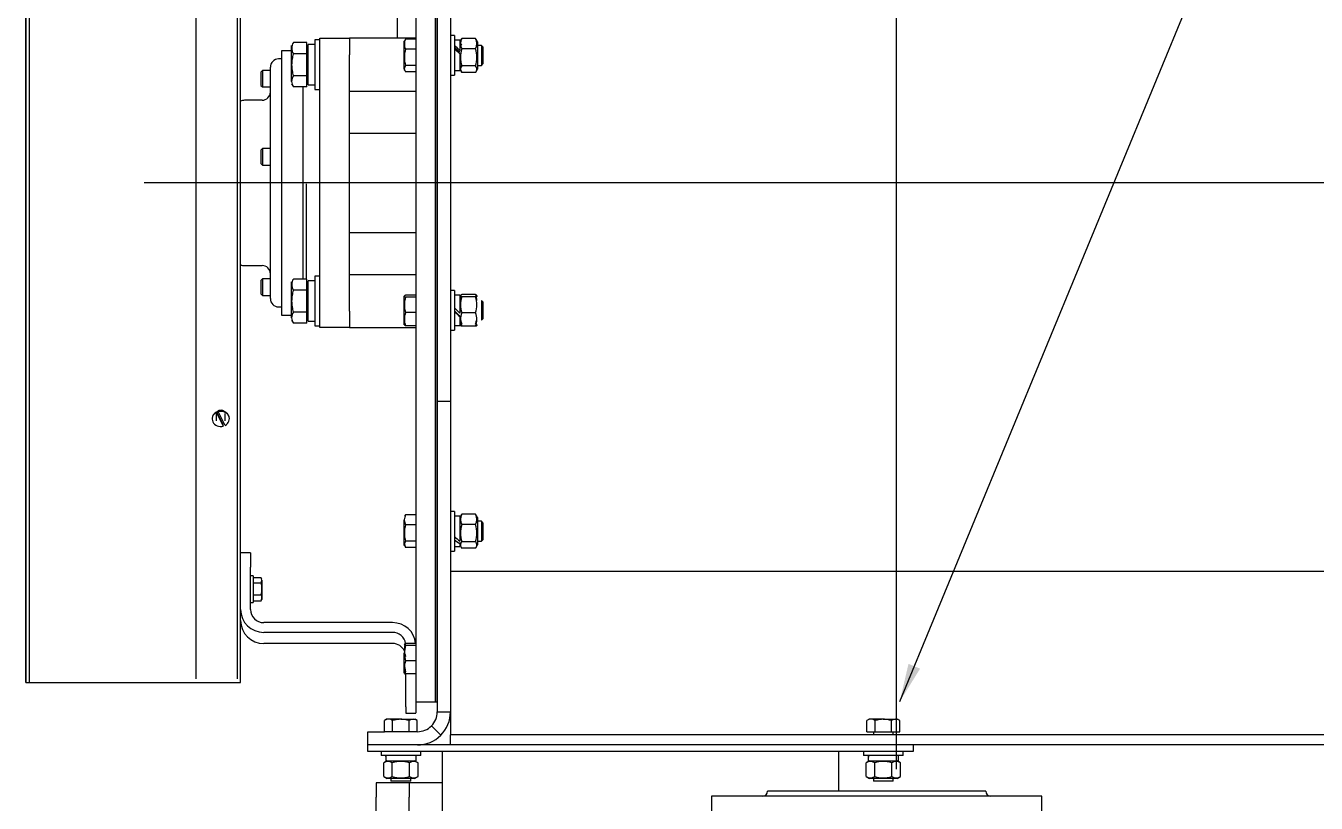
# Model space of a CAD drawing. Extents: x -681219 to -550379, y -242630 to -158199.
# Drawn here: x -627676 to -626664, y -172405 to -171795 of the extents above; entities that cross this region are included whole.
import ezdxf
from ezdxf.lldxf.tags import DXFTag

# ---------------------------------------------------------------- set-up
doc = ezdxf.new("R2010")
doc.units = 0
doc.header["$LTSCALE"] = 1000
doc.layers.get('0').update_dxf_attribs({"linetype": 'CONTINUOUS'})
for name, color, linetype in [('$TD_AUDIT_GENERATED_(382)', 7, 'CONTINUOUS'), ('12_GB93', 7, 'CONTINUOUS'), ('12_GB97.1', 7, 'CONTINUOUS'), ('16_GB93', 7, 'CONTINUOUS'), ('16_GB97.1', 7, 'CONTINUOUS'), ('8_GB97.1', 7, 'CONTINUOUS'), ('DCE00021201', 7, 'CONTINUOUS'), ('M10×30_GB70.1', 7, 'CONTINUOUS'), ('M12_GB6170', 7, 'CONTINUOUS'), ('M12×30_GB5783_A', 7, 'CONTINUOUS'), ('M12×40_GB5783', 7, 'CONTINUOUS'), ('M16×45_GB5782', 7, 'CONTINUOUS'), ('M5×12_GB68_A', 7, 'CONTINUOUS'), ('M8×25_GB5780', 7, 'CONTINUOUS'), ('MUTZ01911302', 7, 'CONTINUOUS'), ('MUTZ1200_0001', 7, 'CONTINUOUS'), ('MUTZ1200×3_0108', 7, 'CONTINUOUS'), ('MUTZ1200×3_0802', 7, 'CONTINUOUS'), ('MUTZ1200×3_0901', 7, 'CONTINUOUS'), ('MUTZ1200×3_0902', 7, 'CONTINUOUS'), ('MUTZ1200×3_0903', 7, 'CONTINUOUS'), ('MUTZ1200×3_0904', 7, 'CONTINUOUS'), ('SPTZ00111418', 7, 'CONTINUOUS'), ('SPTZ00111423', 7, 'CONTINUOUS'), ('SPTZ00111424', 7, 'CONTINUOUS'), ('SPTZ00211491A', 7, 'CONTINUOUS'), ('SPTZ00211521A', 7, 'CONTINUOUS'), ('SPTZ011001712', 7, 'CONTINUOUS'), ('SPTZ011001722', 7, 'CONTINUOUS'), ('SPTZ011001851', 7, 'CONTINUOUS'), ('SPTZ45_020106', 7, 'CONTINUOUS'), ('金属软管DN80×400', 7, 'CONTINUOUS')]:
    doc.layers.add(name, color=color, linetype=linetype)
tags = doc.linetypes.add('CENTER2', pattern=[28.575, 19.05, -3.175, 3.175, -3.175]).pattern_tags.tags
tags[10:11] = [DXFTag(74, 4), DXFTag(75, 0), DXFTag(340, '0'), DXFTag(46, 0.0), DXFTag(50, 0.0), DXFTag(44, 0.0), DXFTag(45, 0.0)]
tags[8:9] = [DXFTag(74, 4), DXFTag(75, 0), DXFTag(340, '0'), DXFTag(46, 0.0), DXFTag(50, 0.0), DXFTag(44, 0.0), DXFTag(45, 0.0)]
tags[6:7] = [DXFTag(74, 4), DXFTag(75, 0), DXFTag(340, '0'), DXFTag(46, 0.0), DXFTag(50, 0.0), DXFTag(44, 0.0), DXFTag(45, 0.0)]
tags[4:5] = [DXFTag(74, 4), DXFTag(75, 0), DXFTag(340, '0'), DXFTag(46, 0.0), DXFTag(50, 0.0), DXFTag(44, 0.0), DXFTag(45, 0.0)]
doc.dimstyles.new('INTE', dxfattribs={"dimscale": 10, "dimtxt": 3.5, "dimasz": 3, "dimexe": 3, "dimexo": 0, "dimgap": 1, "dimtad": 1, "dimdec": 1, "dimdsep": 46, "dimtxsty": 'Standard', "dimcen": 0, "dimclrd": 1, "dimclre": 1, "dimclrt": 3, "dimaunit": 1, "dimadec": 0, "dimazin": 0, "dimtfac": 1, "dimtdec": 1, "dimtmove": 0, "dimatfit": 0, "dimfxl": 0, "dimarcsym": 0})

msp = doc.modelspace()

# ---------------------------------------------------------------- linework, layer by layer
at = {"layer": '$TD_AUDIT_GENERATED_(382)', "color": 7, "linetype": 'Continuous'}
for p, q in [((-627375.8265, -172388.6744), (-627375.8265, -172399.8344)), ((-627349.9065, -172388.6744), (-627375.8265, -172388.6744)), ((-627375.8265, -172511.6804), (-627375.8265, -172399.8344))]:
    msp.add_line(p, q, dxfattribs=at)
at = {"color": 1}
msp.add_line((-626993.773, -170638.3331), (-626993.773, -172377.8736), dxfattribs=at)
at = {"linetype": 'CENTER2', "ltscale": 20}
msp.add_line((-622790.5785, -171918.2264), (-627583.7736, -171918.2264), dxfattribs=at)
at = {"layer": '12_GB93', "color": 7, "linetype": 'Continuous'}
for p, q in [((-627336.1689, -171806.3452), (-627340.1865, -171806.3452)), ((-627336.1689, -171806.3452), (-627336.1689, -171814.2649)), ((-627336.1689, -171817.0773), (-627336.1689, -171830.1916)), ((-627340.1865, -171830.1916), (-627336.1689, -171830.1916)), ((-627336.1689, -172006.2612), (-627340.1865, -172006.2612)), ((-627336.1689, -172006.2612), (-627336.1689, -172020.3327)), ((-627336.1689, -172023.0846), (-627336.1689, -172030.1076)), ((-627340.1865, -172030.1076), (-627336.1689, -172030.1076)), ((-627336.1689, -172179.3935), (-627340.1865, -172179.3935)), ((-627336.1689, -172179.3935), (-627336.1689, -172199.0412)), ((-627336.1689, -172200.2494), (-627336.1689, -172200.9953)), ((-627336.1689, -172200.9953), (-627336.1689, -172203.2399)), ((-627340.1865, -172203.2399), (-627336.1689, -172203.2399)), ((-627394.2297, -172367.2904), (-627394.2297, -172367.8788)), ((-627394.2297, -172371.308), (-627370.3833, -172371.308)), ((-627370.3833, -172371.308), (-627370.3833, -172367.2904)), ((-627015.7977, -172367.2904), (-627015.7977, -172367.8788)), ((-627015.7977, -172371.308), (-626991.9513, -172371.308)), ((-626991.9513, -172371.308), (-626991.9513, -172367.2904))]:
    msp.add_line(p, q, dxfattribs=at)
for centre, start, end in [((-627382.3065, -172367.8788), 177.1715257, 186.8420174), ((-627382.3065, -172370.7196), 163.285053, 182.8284743), ((-627003.8745, -172367.8788), 177.1715257, 186.8420174), ((-627003.8745, -172370.7196), 163.285053, 182.8284743)]:
    msp.add_arc(centre, 11.9232, start, end, dxfattribs=at)
for centre, major_axis, ratio, start_param, end_param in [((-627336.7572, -171818.2684), (-11.6951, 11.6951), 0.198443217, -1.424264309, -1.083167261), ((-627336.7572, -171818.2684), (-7.7544, 7.7544), 0.198443217, 4.833794624, 5.356963268), ((-627339.5981, -171818.2684), (11.6951, -11.6951), 0.198443217, 1.474963673, 1.816060722), ((-627336.7572, -172018.1844), (-11.8973, 11.8973), 0.06599675, 1.344966649, 1.686063697), ((-627339.5981, -172018.1844), (-7.8884, 7.8884), 0.06599675, 1.562204946, 2.08537359), ((-627339.5981, -172018.1844), (11.8973, -11.8973), 0.06599675, 4.728923973, 5.070021022), ((-627336.7572, -172191.3167), (11.2887, -11.2887), 0.339957678, 4.74835869, 5.089455739), ((-627339.5981, -172191.3167), (11.2887, -11.2887), 0.339957678, -1.292461946, -0.951364898)]:
    msp.add_ellipse(centre, major_axis=major_axis, ratio=ratio, start_param=start_param, end_param=end_param, dxfattribs=at)
at = {"layer": '12_GB97.1', "color": 7, "linetype": 'Continuous'}
for p, q in [((-627340.1865, -171802.7164), (-627343.4265, -171802.7164)), ((-627340.1865, -171802.7164), (-627340.1865, -171833.8204)), ((-627343.4265, -171833.8204), (-627340.1865, -171833.8204)), ((-627340.1865, -172002.6324), (-627343.4265, -172002.6324)), ((-627340.1865, -172002.6324), (-627340.1865, -172033.7364)), ((-627343.4265, -172033.7364), (-627340.1865, -172033.7364)), ((-627340.1865, -172175.7647), (-627343.4265, -172175.7647)), ((-627340.1865, -172175.7647), (-627340.1865, -172206.8687)), ((-627343.4265, -172206.8687), (-627340.1865, -172206.8687)), ((-627397.8585, -172364.0504), (-627397.8585, -172367.2904)), ((-627366.7545, -172367.2904), (-627397.8585, -172367.2904)), ((-627366.7545, -172367.2904), (-627366.7545, -172364.0504)), ((-627019.4265, -172364.0504), (-627019.4265, -172367.2904)), ((-626988.3225, -172367.2904), (-627019.4265, -172367.2904)), ((-626988.3225, -172367.2904), (-626988.3225, -172364.0504))]:
    msp.add_line(p, q, dxfattribs=at)
at = {"layer": '16_GB93', "color": 7, "linetype": 'Continuous'}
for p, q in [((-627455.0121, -171841.3736), (-627455.0121, -171809.7512)), ((-627449.6985, -171809.7512), (-627455.0121, -171809.7512)), ((-627455.0121, -171841.3736), (-627449.6985, -171841.3736)), ((-627455.0121, -172026.7016), (-627455.0121, -171995.0792)), ((-627449.6985, -171995.0792), (-627455.0121, -171995.0792)), ((-627455.0121, -172026.7016), (-627449.6985, -172026.7016))]:
    msp.add_line(p, q, dxfattribs=at)
at = {"layer": '16_GB97.1', "color": 7, "linetype": 'Continuous'}
for p, q in [((-627449.6985, -171806.1224), (-627449.6985, -171845.0024)), ((-627445.8105, -171806.1224), (-627449.6985, -171806.1224)), ((-627449.6985, -171845.0024), (-627445.8105, -171845.0024)), ((-627449.6985, -171991.4504), (-627449.6985, -172030.3304)), ((-627445.8105, -171991.4504), (-627449.6985, -171991.4504)), ((-627449.6985, -172030.3304), (-627445.8105, -172030.3304))]:
    msp.add_line(p, q, dxfattribs=at)
at = {"layer": '8_GB97.1', "color": 7, "linetype": 'Continuous'}
for p, q in [((-627498.1689, -172226.4006), (-627500.2425, -172226.4006)), ((-627498.1689, -172226.4006), (-627498.1689, -172247.1366)), ((-627500.2425, -172247.1366), (-627498.1689, -172247.1366))]:
    msp.add_line(p, q, dxfattribs=at)
at = {"layer": 'DCE00021201', "color": 7, "linetype": 'Continuous'}
for p, q in [((-627445.8105, -171804.8264), (-627422.4825, -171804.8264)), ((-627445.8105, -171817.7864), (-627445.8105, -171804.8264)), ((-627422.4825, -171804.8264), (-627422.4825, -171817.7864)), ((-627476.0073, -171821.0264), (-627478.2105, -171821.0264)), ((-627445.8105, -172018.6664), (-627445.8105, -171817.7864)), ((-627422.4825, -172018.6664), (-627422.4825, -171817.7864)), ((-627484.6905, -172008.9464), (-627484.6905, -171827.5064)), ((-627491.1705, -171853.4264), (-627505.0377, -171853.4264)), ((-627505.0377, -171983.0264), (-627491.1705, -171983.0264)), ((-627478.2105, -172015.4264), (-627476.0073, -172015.4264)), ((-627445.8105, -172031.6264), (-627445.8105, -172018.6664)), ((-627422.4825, -172018.6664), (-627422.4825, -172031.6264)), ((-627422.4825, -172031.6264), (-627445.8105, -172031.6264))]:
    msp.add_line(p, q, dxfattribs=at)
for centre, start, end in [((-627478.2105, -171827.5064), 90, 180), ((-627491.1705, -171846.9464), 270, 0), ((-627505.0377, -171859.9064), 90, 117.3871075), ((-627505.0377, -171976.5464), 242.6128925, 270), ((-627491.1705, -171989.5064), 0, 90), ((-627478.2105, -172008.9464), 180, 270)]:
    msp.add_arc(centre, 6.48, start, end, dxfattribs=at)
at = {"layer": 'M10×30_GB70.1', "color": 7, "linetype": 'Continuous'}
for p, q in [((-627490.7817, -171830.0411), (-627492.0777, -171831.3371)), ((-627492.0777, -171831.3371), (-627492.0777, -171841.7051)), ((-627490.7817, -171830.0411), (-627490.7817, -171843.0011)), ((-627484.6905, -171830.0411), (-627490.7817, -171830.0411)), ((-627492.0777, -171841.7051), (-627490.7817, -171843.0011)), ((-627490.7817, -171843.0011), (-627484.6905, -171843.0011)), ((-627490.7817, -171891.2374), (-627492.0777, -171892.5334)), ((-627492.0777, -171892.5334), (-627492.0777, -171902.9014)), ((-627490.7817, -171891.2374), (-627490.7817, -171904.1974)), ((-627484.6905, -171891.2374), (-627490.7817, -171891.2374)), ((-627492.0777, -171902.9014), (-627490.7817, -171904.1974)), ((-627490.7817, -171904.1974), (-627484.6905, -171904.1974)), ((-627490.7817, -171993.4517), (-627492.0777, -171994.7477)), ((-627492.0777, -171994.7477), (-627492.0777, -172005.1157)), ((-627490.7817, -171993.4517), (-627490.7817, -172006.4117)), ((-627484.6905, -171993.4517), (-627490.7817, -171993.4517)), ((-627492.0777, -172005.1157), (-627490.7817, -172006.4117)), ((-627490.7817, -172006.4117), (-627484.6905, -172006.4117))]:
    msp.add_line(p, q, dxfattribs=at)
at = {"layer": 'M12_GB6170', "color": 7, "linetype": 'Continuous'}
for p, q in [((-627335.0929, -171805.6481), (-627336.1689, -171807.5116)), ((-627323.7377, -171804.9167), (-627334.6032, -171804.9167)), ((-627322.1721, -171807.5116), (-627323.248, -171805.6481)), ((-627323.7379, -171813.1253), (-627334.603, -171813.1253)), ((-627322.1721, -171807.5116), (-627322.1721, -171829.0252)), ((-627323.7377, -171826.477), (-627334.6032, -171826.477)), ((-627336.1689, -171829.0252), (-627335.0929, -171830.8887)), ((-627323.7377, -171831.6201), (-627334.6032, -171831.6201)), ((-627323.248, -171830.8887), (-627322.1721, -171829.0252)), ((-627335.5862, -172006.4183), (-627336.1689, -172007.4276)), ((-627323.7377, -172005.7365), (-627334.6032, -172005.7365)), ((-627323.7377, -172007.5066), (-627334.6032, -172007.5066)), ((-627322.1721, -172007.4276), (-627322.7548, -172006.4183)), ((-627336.1689, -172028.9412), (-627335.5862, -172029.9504)), ((-627323.7379, -172019.9545), (-627334.603, -172019.9545)), ((-627323.7377, -172030.6323), (-627334.6032, -172030.6323)), ((-627335.048, -172178.6185), (-627336.1689, -172180.5599)), ((-627323.7377, -172177.965), (-627334.6032, -172177.965)), ((-627322.1721, -172180.5599), (-627323.6506, -172177.9991)), ((-627322.1721, -172180.5599), (-627322.1721, -172202.0735)), ((-627323.7377, -172186.1739), (-627334.6032, -172186.1739)), ((-627323.7379, -172199.5256), (-627334.603, -172199.5256)), ((-627336.1689, -172202.0735), (-627334.6857, -172204.6423)), ((-627323.7377, -172204.6684), (-627334.6032, -172204.6684)), ((-627323.3047, -172204.0351), (-627322.1721, -172202.0735)), ((-627393.0633, -172371.308), (-627395.7753, -172372.8738)), ((-627395.7753, -172383.739), (-627395.7753, -172372.8738)), ((-627389.0409, -172383.7391), (-627389.0409, -172372.8737)), ((-627375.5721, -172383.7391), (-627375.5721, -172372.8737)), ((-627368.8377, -172372.8738), (-627371.5497, -172371.308)), ((-627368.8377, -172383.739), (-627368.8377, -172372.8738)), ((-627014.6313, -172371.308), (-627017.3433, -172372.8738)), ((-627017.3433, -172383.739), (-627017.3433, -172372.8738)), ((-627010.6089, -172383.7391), (-627010.6089, -172372.8737)), ((-626997.1401, -172383.7391), (-626997.1401, -172372.8737)), ((-626990.4057, -172372.8738), (-626993.1177, -172371.308)), ((-626990.4057, -172383.739), (-626990.4057, -172372.8738)), ((-627395.7753, -172383.739), (-627393.0633, -172385.3048)), ((-627371.5497, -172385.3048), (-627393.0633, -172385.3048)), ((-627371.5497, -172385.3048), (-627368.8377, -172383.739)), ((-627017.3433, -172383.739), (-627014.6313, -172385.3048)), ((-626993.1177, -172385.3048), (-627014.6313, -172385.3048)), ((-626993.1177, -172385.3048), (-626990.4057, -172383.739))]:
    msp.add_line(p, q, dxfattribs=at)
for centre, radius, start, end in [((-627326.9436, -171809.0209), 8.6899, 151.8168006, 208.1855878), ((-627331.3973, -171809.0209), 8.6898, 331.814307, 28.1833047), ((-627313.5561, -171819.8015), 22.0804, 162.4008819, 197.5976497), ((-627344.7849, -171819.8015), 22.0804, 342.4023998, 17.5990685), ((-627326.9436, -171827.5159), 8.6899, 170.1566545, 208.1831994), ((-627316.3713, -172013.7303), 19.2649, 161.1520271, 198.8495479), ((-627321.3135, -172011.0752), 14.322, 162.6191329, 177.3264953), ((-627341.9696, -172013.7303), 19.2649, 341.1503974, 18.8480276), ((-627337.0275, -172011.0752), 14.322, 2.690883, 21.8859594), ((-627321.3135, -172025.2936), 14.322, 158.1121357, 201.8860282), ((-627316.3713, -172022.6385), 19.2649, 190.067175, 198.8479729), ((-627337.0275, -172025.2936), 14.322, 338.1140406, 21.8877955), ((-627341.9696, -172022.6385), 19.2649, 341.1519724, 349.9653667), ((-627326.9433, -172182.0694), 8.6903, 151.8160554, 208.1839446), ((-627331.3977, -172182.0694), 8.6903, 331.8160554, 28.1839446), ((-627313.5559, -172192.8495), 22.0806, 162.4024579, 197.5990104), ((-627344.785, -172192.8495), 22.0805, 342.4009401, 17.5975916), ((-627392.408, -172377.8736), 6.028, 56.0428623, 123.9600488), ((-627372.205, -172377.8736), 6.028, 56.0398026, 123.9572863), ((-627013.976, -172377.8736), 6.028, 56.0428623, 123.9600488), ((-626993.773, -172377.8736), 6.028, 56.0398026, 123.9572863), ((-627392.408, -172378.7392), 6.028, 236.0398026, 303.9572863), ((-627372.205, -172378.7392), 6.028, 236.0428623, 303.9600488), ((-627013.976, -172378.7392), 6.028, 236.0398026, 303.9572863), ((-626993.773, -172378.7392), 6.028, 236.0428623, 303.9600488)]:
    msp.add_arc(centre, radius, start, end, dxfattribs=at)
for points, knots in [([(-627334.6032, -171810.0598), (-627334.9175, -171809.6441), (-627335.1792, -171809.223), (-627335.4531, -171808.5788), (-627335.5247, -171808.3615), (-627335.6208, -171807.9243), (-627335.645, -171807.7063), (-627335.6452, -171807.0544), (-627335.5475, -171806.6225), (-627335.1847, -171805.7635), (-627334.9194, -171805.335), (-627334.6032, -171804.9167)], [0, 0, 0, 0, 0.25, 0.25, 0.375, 0.375, 0.5, 0.5, 0.75, 0.75, 1, 1, 1, 1]), ([(-627334.6032, -171826.477), (-627334.9194, -171826.8953), (-627335.1847, -171827.3238), (-627335.5475, -171828.1829), (-627335.6452, -171828.6147), (-627335.645, -171829.2666), (-627335.6208, -171829.4846), (-627335.5247, -171829.9218), (-627335.4531, -171830.1391), (-627335.1792, -171830.7833), (-627334.9175, -171831.2044), (-627334.6032, -171831.6201)], [0, 0, 0, 0, 0.25, 0.25, 0.5, 0.5, 0.625, 0.625, 0.75, 0.75, 1, 1, 1, 1]), ([(-627323.7377, -171831.6201), (-627323.4235, -171831.2044), (-627323.1617, -171830.7833), (-627322.8878, -171830.1391), (-627322.8163, -171829.9218), (-627322.7201, -171829.4846), (-627322.6959, -171829.2666), (-627322.6958, -171828.6147), (-627322.7935, -171828.1829), (-627323.1562, -171827.3238), (-627323.4215, -171826.8953), (-627323.7377, -171826.477)], [0, 0, 0, 0, 0.25, 0.25, 0.375, 0.375, 0.5, 0.5, 0.75, 0.75, 1, 1, 1, 1]), ([(-627334.6032, -172005.7365), (-627334.9175, -172005.8796), (-627335.1792, -172006.0245), (-627335.4531, -172006.2462), (-627335.5247, -172006.321), (-627335.6208, -172006.4715), (-627335.645, -172006.5465), (-627335.6452, -172006.7709), (-627335.5475, -172006.9195), (-627335.1847, -172007.2152), (-627334.9194, -172007.3626), (-627334.6032, -172007.5066)], [0, 0, 0, 0, 0.25, 0.25, 0.375, 0.375, 0.5, 0.5, 0.75, 0.75, 1, 1, 1, 1]), ([(-627323.7377, -172007.5066), (-627323.4215, -172007.3626), (-627323.1562, -172007.2152), (-627322.7935, -172006.9195), (-627322.6958, -172006.7709), (-627322.6959, -172006.5465), (-627322.7201, -172006.4715), (-627322.8163, -172006.321), (-627322.8878, -172006.2462), (-627323.1617, -172006.0245), (-627323.4235, -172005.8796), (-627323.7377, -172005.7365)], [0, 0, 0, 0, 0.25, 0.25, 0.5, 0.5, 0.625, 0.625, 0.75, 0.75, 1, 1, 1, 1]), ([(-627334.6032, -172030.6323), (-627334.9194, -172030.4883), (-627335.1847, -172030.3408), (-627335.5475, -172030.0452), (-627335.6452, -172029.8965), (-627335.645, -172029.6722), (-627335.6208, -172029.5972), (-627335.5247, -172029.4467), (-627335.4531, -172029.3719), (-627335.1792, -172029.1502), (-627334.9175, -172029.0052), (-627334.6032, -172028.8622)], [0, 0, 0, 0, 0.25, 0.25, 0.5, 0.5, 0.625, 0.625, 0.75, 0.75, 1, 1, 1, 1]), ([(-627323.7377, -172028.8622), (-627323.4235, -172029.0052), (-627323.1617, -172029.1502), (-627322.8878, -172029.3719), (-627322.8163, -172029.4467), (-627322.7201, -172029.5972), (-627322.6959, -172029.6722), (-627322.6958, -172029.8965), (-627322.7935, -172030.0452), (-627323.1562, -172030.3408), (-627323.4215, -172030.4883), (-627323.7377, -172030.6323)], [0, 0, 0, 0, 0.25, 0.25, 0.375, 0.375, 0.5, 0.5, 0.75, 0.75, 1, 1, 1, 1]), ([(-627334.603, -172199.5256), (-627334.9205, -172199.9455), (-627335.1821, -172200.3684), (-627335.5446, -172201.2231), (-627335.6442, -172201.6549), (-627335.6453, -172202.3107), (-627335.621, -172202.5304), (-627335.526, -172202.9648), (-627335.4555, -172203.1806), (-627335.1833, -172203.8241), (-627334.921, -172204.248), (-627334.6032, -172204.6684)], [0, 0, 0, 0, 0.25, 0.25, 0.5, 0.5, 0.625, 0.625, 0.75, 0.75, 1, 1, 1, 1]), ([(-627323.7377, -172204.6684), (-627323.4203, -172204.2486), (-627323.1587, -172203.8256), (-627322.7963, -172202.971), (-627322.6967, -172202.5392), (-627322.6957, -172201.8833), (-627322.72, -172201.6637), (-627322.815, -172201.2292), (-627322.8855, -172201.0134), (-627323.1578, -172200.3699), (-627323.4201, -172199.946), (-627323.7379, -172199.5256)], [0, 0, 0, 0, 0.25, 0.25, 0.5, 0.5, 0.625, 0.625, 0.75, 0.75, 1, 1, 1, 1]), ([(-627375.5721, -172372.8737), (-627376.6674, -172372.5574), (-627377.7896, -172372.2921), (-627380.0393, -172371.9294), (-627381.1703, -172371.8317), (-627382.8775, -172371.8318), (-627383.4483, -172371.8561), (-627384.5934, -172371.9522), (-627385.1625, -172372.0237), (-627386.8494, -172372.2976), (-627387.9523, -172372.5594), (-627389.0409, -172372.8737)], [0, 0, 0, 0, 0.25, 0.25, 0.5, 0.5, 0.625, 0.625, 0.75, 0.75, 1, 1, 1, 1]), ([(-626997.1401, -172372.8737), (-626998.2354, -172372.5574), (-626999.3576, -172372.2921), (-627001.6073, -172371.9294), (-627002.7383, -172371.8317), (-627004.4455, -172371.8318), (-627005.0163, -172371.8561), (-627006.1614, -172371.9522), (-627006.7305, -172372.0237), (-627008.4174, -172372.2976), (-627009.5203, -172372.5594), (-627010.6089, -172372.8737)], [0, 0, 0, 0, 0.25, 0.25, 0.5, 0.5, 0.625, 0.625, 0.75, 0.75, 1, 1, 1, 1]), ([(-627389.0409, -172383.7391), (-627387.9523, -172384.0534), (-627386.8494, -172384.3152), (-627385.1625, -172384.5891), (-627384.5934, -172384.6606), (-627383.4483, -172384.7567), (-627382.8775, -172384.781), (-627381.1703, -172384.7811), (-627380.0393, -172384.6834), (-627377.7896, -172384.3207), (-627376.6674, -172384.0554), (-627375.5721, -172383.7391)], [0, 0, 0, 0, 0.25, 0.25, 0.375, 0.375, 0.5, 0.5, 0.75, 0.75, 1, 1, 1, 1]), ([(-627010.6089, -172383.7391), (-627009.5203, -172384.0534), (-627008.4174, -172384.3152), (-627006.7305, -172384.5891), (-627006.1614, -172384.6606), (-627005.0163, -172384.7567), (-627004.4455, -172384.781), (-627002.7383, -172384.7811), (-627001.6073, -172384.6834), (-626999.3576, -172384.3207), (-626998.2354, -172384.0554), (-626997.1401, -172383.7391)], [0, 0, 0, 0, 0.25, 0.25, 0.375, 0.375, 0.5, 0.5, 0.75, 0.75, 1, 1, 1, 1])]:
    msp.add_open_spline(points, degree=3, knots=knots, dxfattribs=at)
for points in [[(-627323.7377, -171804.9167), (-627323.484, -171805.2524), (-627323.263, -171805.5947), (-627323.0918, -171805.9388)], [(-627335.083, -172178.6791), (-627334.9437, -172178.4397), (-627334.7823, -172178.2018), (-627334.6032, -172177.965)]]:
    msp.add_open_spline(points, degree=3, dxfattribs=at)
at = {"layer": 'M12×30_GB5783_A', "color": 7, "linetype": 'Continuous'}
for p, q in [((-627393.4457, -172338.7784), (-627395.1693, -172339.7736)), ((-627395.1693, -172348.4984), (-627395.1693, -172339.7736)), ((-627382.3065, -172338.7784), (-627393.4457, -172338.7784)), ((-627388.7379, -172348.4984), (-627388.7379, -172339.7734)), ((-627382.3065, -172338.7784), (-627371.1673, -172338.7784)), ((-627375.8751, -172348.4984), (-627375.8751, -172339.7734)), ((-627369.4437, -172339.7736), (-627371.1673, -172338.7784)), ((-627369.4437, -172348.4984), (-627369.4437, -172339.7736)), ((-627015.0137, -172338.7784), (-627016.7373, -172339.7736)), ((-627016.7373, -172348.4984), (-627016.7373, -172339.7736)), ((-627003.8745, -172338.7784), (-627015.0137, -172338.7784)), ((-627010.3059, -172348.4984), (-627010.3059, -172339.7734)), ((-627003.8745, -172338.7784), (-626992.7353, -172338.7784)), ((-626997.4431, -172348.4984), (-626997.4431, -172339.7734)), ((-626991.0117, -172339.7736), (-626992.7353, -172338.7784)), ((-626991.0117, -172348.4984), (-626991.0117, -172339.7736)), ((-627016.7373, -172348.4984), (-627010.3059, -172348.4984)), ((-627011.6505, -172348.4984), (-627011.6505, -172351.0904)), ((-627010.3059, -172348.4984), (-626997.4431, -172348.4984)), ((-626997.4431, -172348.4984), (-626991.0117, -172348.4984)), ((-626996.0985, -172351.0904), (-626996.0985, -172348.4984)), ((-627390.0825, -172385.3048), (-627390.0825, -172387.3784)), ((-627374.5305, -172387.3784), (-627390.0825, -172387.3784)), ((-627374.5305, -172387.3784), (-627374.5305, -172385.3048)), ((-627011.6505, -172385.3048), (-627011.6505, -172387.3784)), ((-626996.0985, -172387.3784), (-627011.6505, -172387.3784)), ((-626996.0985, -172387.3784), (-626996.0985, -172385.3048))]:
    msp.add_line(p, q, dxfattribs=at)
for centre, start, end in [((-627391.9535, -172344.5484), 56.0428623, 123.9600488), ((-627372.6595, -172344.5484), 56.0398026, 123.9572862), ((-627013.5215, -172344.5484), 56.0428623, 123.9600488), ((-626994.2275, -172344.5484), 56.0398026, 123.9572862)]:
    msp.add_arc(centre, 5.7568, start, end, dxfattribs=at)
for points in [[(-627382.3065, -172338.7784), (-627383.3939, -172338.7784), (-627384.4962, -172338.8744), (-627386.6444, -172339.2232), (-627387.698, -172339.4732), (-627388.7379, -172339.7734)], [(-627375.8751, -172339.7734), (-627376.9211, -172339.4714), (-627377.9924, -172339.2181), (-627380.1399, -172338.8718), (-627381.2197, -172338.7784), (-627382.3065, -172338.7784)], [(-627003.8745, -172338.7784), (-627004.9619, -172338.7784), (-627006.0642, -172338.8744), (-627008.2124, -172339.2232), (-627009.266, -172339.4732), (-627010.3059, -172339.7734)], [(-626997.4431, -172339.7734), (-626998.4891, -172339.4714), (-626999.5604, -172339.2181), (-627001.7079, -172338.8718), (-627002.7877, -172338.7784), (-627003.8745, -172338.7784)]]:
    msp.add_open_spline(points, degree=3, knots=[0, 0, 0, 0, 0.5, 0.5, 1, 1, 1, 1], dxfattribs=at)
at = {"layer": 'M12×40_GB5783', "color": 7, "linetype": 'Continuous'}
for p, q in [((-627379.0528, -171806.1067), (-627379.5849, -171807.0282)), ((-627370.6425, -171805.4018), (-627378.5809, -171805.4018)), ((-627379.5849, -171828.6569), (-627379.5849, -171807.0282)), ((-627370.6425, -171813.3122), (-627378.5807, -171813.3122)), ((-627319.1135, -171810.4924), (-627322.1721, -171810.4924)), ((-627319.1135, -171810.4924), (-627319.1135, -171826.0444)), ((-627318.0249, -171811.581), (-627319.1135, -171810.4924)), ((-627318.0249, -171811.581), (-627318.0249, -171824.9558)), ((-627370.6425, -171826.1788), (-627378.5809, -171826.1788)), ((-627322.1721, -171826.0444), (-627319.1135, -171826.0444)), ((-627319.1135, -171826.0444), (-627318.0249, -171824.9558)), ((-627379.5849, -171828.6569), (-627379.5849, -171829.5086)), ((-627379.5849, -171829.5086), (-627379.0528, -171830.4302)), ((-627370.6425, -171831.135), (-627378.5809, -171831.135)), ((-627379.5281, -172006.8458), (-627379.5849, -172006.9442)), ((-627379.5849, -172006.9442), (-627379.5849, -172007.0417)), ((-627379.5849, -172029.4246), (-627379.5849, -172007.0417)), ((-627370.6425, -172006.1888), (-627378.5809, -172006.1888)), ((-627370.6425, -172007.8946), (-627378.5809, -172007.8946)), ((-627319.1135, -172010.4084), (-627319.1135, -172025.9604)), ((-627318.0249, -172011.497), (-627319.1135, -172010.4084)), ((-627318.0249, -172011.497), (-627318.0249, -172024.8717)), ((-627379.5849, -172029.4246), (-627379.5281, -172029.5229)), ((-627370.6425, -172019.8902), (-627378.5807, -172019.8902)), ((-627319.1135, -172025.9604), (-627318.0249, -172024.8717)), ((-627370.6425, -172030.18), (-627378.5809, -172030.18)), ((-627370.6425, -172178.4501), (-627378.5809, -172178.4501)), ((-627379.5849, -172202.5569), (-627379.5849, -172182.4054)), ((-627370.6425, -172186.3608), (-627378.5809, -172186.3608)), ((-627319.1135, -172183.5407), (-627322.1721, -172183.5407)), ((-627319.1135, -172183.5407), (-627319.1135, -172199.0927)), ((-627318.0249, -172184.6293), (-627319.1135, -172183.5407)), ((-627318.0249, -172184.6293), (-627318.0249, -172198.004)), ((-627370.6425, -172199.2274), (-627378.5807, -172199.2274)), ((-627322.1721, -172199.0927), (-627319.1135, -172199.0927)), ((-627319.1135, -172199.0927), (-627318.0249, -172198.004)), ((-627370.6425, -172204.1833), (-627378.5809, -172204.1833)), ((-627370.6425, -172280.9847), (-627378.5809, -172280.9847)), ((-627370.6425, -172279.2788), (-627378.5807, -172279.2788)), ((-627370.6425, -172278.4078), (-627370.8229, -172278.4078)), ((-627379.5849, -172302.5149), (-627379.5849, -172286.9826)), ((-627370.6425, -172292.9806), (-627378.5809, -172292.9806)), ((-627370.6425, -172303.2706), (-627378.5807, -172303.2706)), ((-627378.4185, -172304.1415), (-627378.5807, -172304.1415))]:
    msp.add_line(p, q, dxfattribs=at)
for centre, radius, start, end in [((-627375.4247, -171808.123), 4.1673, 139.232643, 176.6559859), ((-627371.1996, -171809.3569), 8.3741, 151.8168006, 208.1855877), ((-627358.2985, -171819.7458), 21.2781, 162.4008819, 197.5976497), ((-627375.4247, -171828.9), 4.1673, 139.232643, 176.6559859), ((-627375.4189, -171828.4114), 4.1732, 183.3716182, 220.7397529), ((-627361.0114, -172013.8921), 18.5649, 161.1520271, 198.8495479), ((-627365.774, -172025.0353), 13.8016, 158.1121357, 201.8860282), ((-627370.4008, -172182.6316), 9.1869, 152.924649, 178.5892188), ((-627370.4093, -172182.1814), 9.1783, 181.3985596, 207.0875727), ((-627358.2983, -172192.7938), 21.2783, 162.4024579, 197.5990104), ((-627370.4093, -172200.0039), 9.1783, 181.3985596, 207.0875727), ((-627359.6658, -172287.2339), 19.9207, 161.7171947, 179.2771545), ((-627365.7734, -172284.424), 13.8022, 158.1126193, 201.8855447), ((-627359.6802, -172286.7337), 19.9063, 180.7164327, 198.289218), ((-627359.6802, -172295.3178), 19.9063, 180.7164327, 198.289218), ((-627365.7734, -172298.1254), 13.8022, 158.1144553, 201.8873807)]:
    msp.add_arc(centre, radius, start, end, dxfattribs=at)
for points, knots in [([(-627378.5809, -172006.1888), (-627378.8838, -172006.3267), (-627379.1361, -172006.4664), (-627379.488, -172006.7513), (-627379.5849, -172006.8975), (-627379.5849, -172007.0417)], [0, 0, 0, 0, 0.5, 0.5, 1, 1, 1, 1]), ([(-627379.5849, -172007.0417), (-627379.5849, -172007.1858), (-627379.4906, -172007.329), (-627379.1411, -172007.6138), (-627378.8856, -172007.7558), (-627378.5809, -172007.8946)], [0, 0, 0, 0, 0.5, 0.5, 1, 1, 1, 1]), ([(-627378.5809, -172030.18), (-627378.8856, -172030.0413), (-627379.1411, -172029.8992), (-627379.4906, -172029.6144), (-627379.5849, -172029.4712), (-627379.5849, -172029.3271)], [0, 0, 0, 0, 0.5, 0.5, 1, 1, 1, 1]), ([(-627378.5807, -172199.2274), (-627378.8866, -172199.632), (-627379.1387, -172200.0395), (-627379.488, -172200.8631), (-627379.584, -172201.2792), (-627379.5851, -172201.9113), (-627379.5616, -172202.1229), (-627379.4701, -172202.5416), (-627379.4022, -172202.7496), (-627379.1398, -172203.3697), (-627378.8871, -172203.7782), (-627378.5809, -172204.1833)], [0, 0, 0, 0, 0.25, 0.25, 0.5, 0.5, 0.625, 0.625, 0.75, 0.75, 1, 1, 1, 1]), ([(-627378.5807, -172279.2788), (-627378.8866, -172279.418), (-627379.1387, -172279.5583), (-627379.488, -172279.8418), (-627379.584, -172279.985), (-627379.5851, -172280.2026), (-627379.5616, -172280.2754), (-627379.4701, -172280.4196), (-627379.4022, -172280.4911), (-627379.1398, -172280.7046), (-627378.8871, -172280.8452), (-627378.5809, -172280.9847)], [0, 0, 0, 0, 0.25, 0.25, 0.5, 0.5, 0.625, 0.625, 0.75, 0.75, 1, 1, 1, 1]), ([(-627378.5807, -172303.2706), (-627378.8866, -172303.1313), (-627379.1387, -172302.991), (-627379.488, -172302.7075), (-627379.584, -172302.5643), (-627379.5851, -172302.3468), (-627379.5616, -172302.2739), (-627379.4701, -172302.1298), (-627379.4022, -172302.0582), (-627379.1398, -172301.8447), (-627378.8871, -172301.7041), (-627378.5809, -172301.5647)], [0, 0, 0, 0, 0.25, 0.25, 0.5, 0.5, 0.625, 0.625, 0.75, 0.75, 1, 1, 1, 1])]:
    msp.add_open_spline(points, degree=3, knots=knots, dxfattribs=at)
for points in [[(-627379.0432, -172179.1383), (-627378.909, -172178.9076), (-627378.7534, -172178.6783), (-627378.5809, -172178.4501)], [(-627379.1413, -172303.2768), (-627378.9869, -172303.5671), (-627378.7972, -172303.8552), (-627378.5807, -172304.1415)]]:
    msp.add_open_spline(points, degree=3, dxfattribs=at)
at = {"layer": 'M16×45_GB5782', "color": 7, "linetype": 'Continuous'}
for p, q in [((-627467.9721, -171838.5624), (-627467.9721, -171810.5512)), ((-627456.0489, -171808.2288), (-627466.6312, -171808.2288)), ((-627456.0489, -171816.8952), (-627456.0489, -171808.2288)), ((-627455.0121, -171810.9824), (-627456.0489, -171810.9824)), ((-627456.0489, -171816.8952), (-627466.631, -171816.8952)), ((-627456.0489, -171834.2288), (-627456.0489, -171816.8952)), ((-627456.0489, -171834.2288), (-627466.6312, -171834.2288)), ((-627456.0489, -171842.896), (-627456.0489, -171834.2288)), ((-627467.9721, -171840.5736), (-627466.6312, -171842.896)), ((-627456.0489, -171842.896), (-627466.6312, -171842.896)), ((-627456.0489, -171840.1424), (-627455.0121, -171840.1424)), ((-627467.9721, -172023.8904), (-627467.9721, -171995.8792)), ((-627456.0489, -171993.5568), (-627466.6312, -171993.5568)), ((-627456.0489, -172002.2232), (-627456.0489, -171993.5568)), ((-627455.0121, -171996.3104), (-627456.0489, -171996.3104)), ((-627456.0489, -172002.2232), (-627466.631, -172002.2232)), ((-627456.0489, -172019.5568), (-627456.0489, -172002.2232)), ((-627467.9721, -172025.9016), (-627466.6312, -172028.224)), ((-627456.0489, -172019.5568), (-627466.6312, -172019.5568)), ((-627456.0489, -172028.224), (-627466.6312, -172028.224)), ((-627456.0489, -172028.224), (-627456.0489, -172019.5568)), ((-627456.0489, -172025.4704), (-627455.0121, -172025.4704))]:
    msp.add_line(p, q, dxfattribs=at)
for centre, radius, start, end in [((-627460.1973, -171812.5618), 7.7569, 146.0407767, 213.9621346), ((-627459.5005, -171838.8094), 8.4752, 147.2844961, 178.3301971), ((-627459.3232, -171838.2606), 8.6542, 181.9987, 212.3866068), ((-627460.1973, -171997.8898), 7.7569, 146.0407767, 213.9621346), ((-627459.5005, -172024.1374), 8.4752, 147.2844961, 178.3301971), ((-627459.3232, -172023.5886), 8.6542, 181.9987, 212.3866068)]:
    msp.add_arc(centre, radius, start, end, dxfattribs=at)
for points in [[(-627466.631, -171816.8952), (-627467.0395, -171818.3103), (-627467.3762, -171819.7358), (-627467.8427, -171822.6164), (-627467.9709, -171824.0718), (-627467.9724, -171826.2823), (-627467.941, -171827.0226), (-627467.8188, -171828.487), (-627467.7281, -171829.2143), (-627467.3777, -171831.3832), (-627467.0402, -171832.8119), (-627466.6312, -171834.2288)], [(-627466.631, -172002.2232), (-627467.0395, -172003.6383), (-627467.3762, -172005.0638), (-627467.8427, -172007.9444), (-627467.9709, -172009.3998), (-627467.9724, -172011.6103), (-627467.941, -172012.3506), (-627467.8188, -172013.815), (-627467.7281, -172014.5423), (-627467.3777, -172016.7112), (-627467.0402, -172018.1399), (-627466.6312, -172019.5568)]]:
    msp.add_open_spline(points, degree=3, knots=[0, 0, 0, 0, 0.25, 0.25, 0.5, 0.5, 0.625, 0.625, 0.75, 0.75, 1, 1, 1, 1], dxfattribs=at)
at = {"layer": 'M5×12_GB68_A', "color": 7, "linetype": 'Continuous'}
for p, q in [((-627526.9529, -172097.8693), (-627526.9529, -172098.1037)), ((-627526.5188, -172098.3169), (-627526.9529, -172097.8693)), ((-627526.9529, -172098.1037), (-627521.6143, -172108.9478)), ((-627522.0484, -172107.3974), (-627526.5188, -172098.3169)), ((-627525.5267, -172097.556), (-627525.5267, -172097.3216)), ((-627520.1881, -172108.4001), (-627525.5267, -172097.556)), ((-627530.3097, -172103.0174), (-627530.3097, -172103.2519)), ((-627521.6143, -172108.7133), (-627522.0484, -172107.3974)), ((-627521.6143, -172108.9478), (-627521.6143, -172108.7133)), ((-627516.8313, -172103.2519), (-627516.8313, -172103.0174))]:
    msp.add_line(p, q, dxfattribs=at)
for centre, major_axis, start_param, end_param in [((-627523.5705, -172103.2519), (6.7392, 0), 2.096590894, 5.006899162), ((-627523.5705, -172103.0174), (6.7392, 0), 2.096590894, 3.141592654), ((-627523.5705, -172102.5833), (-5.6592, 0), 5.038373251, 5.260382017), ((-627523.5705, -172103.2519), (-6.7392, 0), 2.096590894, 5.006899162), ((-627523.5705, -172103.0174), (-6.7392, 0), 3.141592654, 5.006899162), ((-627523.5705, -172102.5833), (5.6592, 0), 4.984700692, 5.206709458)]:
    msp.add_ellipse(centre, major_axis=major_axis, ratio=0.88321518, start_param=start_param, end_param=end_param, dxfattribs=at)
at = {"layer": 'M8×25_GB5780', "color": 7, "linetype": 'Continuous'}
for p, q in [((-627498.1689, -172227.573), (-627492.0119, -172227.573)), ((-627491.3001, -172228.8), (-627491.9084, -172227.7464)), ((-627491.3001, -172229.7307), (-627491.3001, -172244.7372)), ((-627498.1689, -172231.8883), (-627492.0119, -172231.8883)), ((-627498.1689, -172241.0839), (-627492.012, -172241.0839)), ((-627498.1689, -172245.9642), (-627492.0119, -172245.9642)), ((-627491.9084, -172245.7909), (-627491.3001, -172244.7372))]:
    msp.add_line(p, q, dxfattribs=at)
for centre, radius, start, end in [((-627495.4221, -172229.8942), 4.1252, 2.2727145, 34.241955), ((-627495.4173, -172229.5686), 4.1204, 325.738872, 357.7464586), ((-627506.6, -172236.4859), 15.2955, 342.5056774, 17.4928661), ((-627495.8821, -172243.5242), 4.5752, 327.7696684, 32.233076), ((-627495.4173, -172243.6446), 4.1204, 325.738872, 357.7464586)]:
    msp.add_arc(centre, radius, start, end, dxfattribs=at)
at = {"layer": 'MUTZ01911302', "color": 7, "linetype": 'Continuous'}
for q in [(-627355.0905, -171511.2824), (-627353.7945, -172325.1704)]:
    msp.add_line((-627355.0905, -172325.1704), q, dxfattribs=at)
at = {"layer": 'MUTZ1200_0001', "color": 7, "linetype": 'Continuous'}
for p, q in [((-627355.0905, -171511.2824), (-627355.0905, -172325.1704)), ((-627370.6425, -171717.554), (-627370.6425, -172321.6723)), ((-627370.6425, -172325.1704), (-627355.0905, -172325.1704))]:
    msp.add_line(p, q, dxfattribs=at)
at = {"layer": 'MUTZ1200×3_0108', "color": 7, "linetype": 'Continuous'}
msp.add_line((-627384.8985, -171804.8264), (-627384.8985, -171787.3407), dxfattribs=at)
at = {"layer": 'MUTZ1200×3_0802', "color": 7, "linetype": 'Continuous'}
for p, q in [((-627500.2425, -172208.3754), (-627508.0185, -172208.3754)), ((-627500.2425, -172208.3754), (-627500.2425, -172219.4123)), ((-627500.2425, -172252.7353), (-627500.2425, -172219.4123)), ((-627388.7865, -172262.9885), (-627489.8745, -172262.9885)), ((-627388.7865, -172270.6784), (-627489.8745, -172270.6784)), ((-627388.7865, -172279.3323), (-627489.8745, -172279.3323)), ((-627378.4185, -172314.2546), (-627378.4185, -172303.2706)), ((-627378.4185, -172328.9942), (-627378.4185, -172314.2546)), ((-627370.6425, -172314.2546), (-627370.6425, -172328.9942)), ((-627378.4185, -172328.9942), (-627378.4185, -172333.8019)), ((-627370.6425, -172328.9942), (-627370.6425, -172333.8019)), ((-627378.4185, -172333.8019), (-627378.4185, -172333.9454)), ((-627378.4185, -172333.9454), (-627370.6425, -172333.9454)), ((-627370.6425, -172333.9454), (-627370.6425, -172333.8019))]:
    msp.add_line(p, q, dxfattribs=at)
for centre, major_axis, start_param, end_param in [((-627489.8745, -172252.7353), (18.144, 0), 3.141592654, 4.71238898), ((-627489.8745, -172261.3892), (18.144, 0), 3.141592654, 4.71238898), ((-627489.8745, -172252.7353), (10.368, 0), 3.141592654, 4.71238898), ((-627388.7865, -172280.9316), (18.144, 0), 0.092248768, 1.570796327), ((-627388.7865, -172280.9316), (10.368, 0), 0.161912997, 1.570796327), ((-627388.7865, -172289.5855), (10.368, 0), 0.415248531, 1.570796327)]:
    msp.add_ellipse(centre, major_axis=major_axis, ratio=0.98892952, start_param=start_param, end_param=end_param, dxfattribs=at)
at = {"layer": 'MUTZ1200×3_0901', "color": 7, "linetype": 'Continuous'}
for p, q in [((-627676.4985, -172309.8476), (-627676.4985, -171533.0097)), ((-627508.0185, -172309.8476), (-627508.0185, -171533.0097)), ((-627526.8105, -172104.8612), (-627526.8105, -172099.138)), ((-627520.3305, -172099.138), (-627520.3305, -172104.8612)), ((-627676.4985, -172309.8476), (-627508.0185, -172309.8476))]:
    msp.add_line(p, q, dxfattribs=at)
msp.add_open_spline([(-627526.6351, -172098.185), (-627526.4758, -172097.7689), (-627526.2127, -172097.3855), (-627525.2686, -172096.5367), (-627524.4207, -172096.2196), (-627522.7253, -172096.2184), (-627521.8817, -172096.5292), (-627521.0723, -172097.2556), (-627520.8973, -172097.4628), (-627520.7557, -172097.686)], degree=3, knots=[0.1045512559, 0.1045512559, 0.1045512559, 0.1045512559, 0.25, 0.25, 0.5, 0.5, 0.75, 0.75, 0.8348492142, 0.8348492142, 0.8348492142, 0.8348492142], dxfattribs=at)
at = {"layer": 'MUTZ1200×3_0902', "color": 7, "linetype": 'Continuous'}
for p, q in [((-627676.4985, -171532.7698), (-627676.4985, -172309.8476)), ((-627673.9065, -171532.7698), (-627673.9065, -172309.8476)), ((-627676.4985, -172309.8476), (-627673.9065, -172309.8476))]:
    msp.add_line(p, q, dxfattribs=at)
at = {"layer": 'MUTZ1200×3_0903', "color": 7, "linetype": 'Continuous'}
for p, q in [((-627543.0105, -171535.3331), (-627543.0105, -172307.0264)), ((-627510.6105, -171535.3331), (-627510.6105, -172307.0264))]:
    msp.add_line(p, q, dxfattribs=at)
at = {"layer": 'MUTZ1200×3_0904', "color": 7, "linetype": 'Continuous'}
msp.add_line((-627510.6105, -171535.3331), (-627510.6105, -172307.0264), dxfattribs=at)
at = {"layer": 'SPTZ00111418', "color": 7, "linetype": 'Continuous'}
for p, q in [((-627370.6425, -171804.8264), (-627422.4825, -171804.8264)), ((-627422.4825, -171825.8718), (-627422.4825, -171817.7864)), ((-627422.4825, -171846.2984), (-627370.6425, -171846.2984)), ((-627370.6425, -171990.1544), (-627422.4825, -171990.1544)), ((-627422.4825, -172018.6664), (-627422.4825, -172010.8904)), ((-627422.4825, -172031.6264), (-627370.6425, -172031.6264))]:
    msp.add_line(p, q, dxfattribs=at)
at = {"layer": 'SPTZ00111423', "color": 7, "linetype": 'Continuous'}
msp.add_line((-627456.5673, -171918.8648), (-627456.5673, -171993.6233), dxfattribs=at)
at = {"layer": 'SPTZ00111424', "color": 7, "linetype": 'Continuous'}
for p, q in [((-627476.0073, -171814.5464), (-627476.0073, -172021.9064)), ((-627467.9721, -171814.5464), (-627476.0073, -171814.5464)), ((-627459.1593, -171843.0011), (-627459.1593, -171993.4517)), ((-627476.0073, -172021.9064), (-627467.9721, -172021.9064))]:
    msp.add_line(p, q, dxfattribs=at)
at = {"layer": 'SPTZ00211491A', "color": 7, "linetype": 'Continuous'}
for p, q in [((-627349.9065, -172364.0504), (-627349.9065, -172489.939)), ((-627038.8665, -172395.1544), (-627038.8665, -172364.0504))]:
    msp.add_line(p, q, dxfattribs=at)
at = {"layer": 'SPTZ00211521A', "color": 7, "linetype": 'Continuous'}
for p, q in [((-627401.7465, -172388.6744), (-627401.7465, -172399.8344)), ((-627375.8265, -172388.6744), (-627401.7465, -172388.6744)), ((-627375.8265, -172388.6744), (-627375.8265, -172399.8344)), ((-627401.7465, -172511.6804), (-627401.7465, -172399.8344)), ((-627375.8265, -172511.6804), (-627375.8265, -172399.8344))]:
    msp.add_line(p, q, dxfattribs=at)
at = {"layer": 'SPTZ011001712', "color": 7, "linetype": 'Continuous'}
for p, q in [((-625154.3751, -172222.7864), (-627343.4265, -172222.7864)), ((-627343.4265, -172332.9464), (-627343.4265, -172340.7224)), ((-627343.4265, -172340.7224), (-627343.4265, -172351.0904)), ((-625268.5299, -172351.0904), (-627343.4265, -172351.0904)), ((-627343.4265, -172358.8664), (-627343.4265, -172351.0904)), ((-625268.3188, -172358.8664), (-627343.4265, -172358.8664))]:
    msp.add_line(p, q, dxfattribs=at)
at = {"layer": 'SPTZ011001722', "color": 7, "linetype": 'Continuous'}
for p, q in [((-627370.6425, -171879.3464), (-627422.4825, -171879.3464)), ((-627422.4825, -171957.1064), (-627370.6425, -171957.1064))]:
    msp.add_line(p, q, dxfattribs=at)
at = {"layer": 'SPTZ011001851', "color": 7, "linetype": 'Continuous'}
for p, q in [((-627353.7945, -171509.9864), (-627353.7945, -172089.3155)), ((-627343.4265, -171509.9864), (-627343.4265, -172089.3155)), ((-627353.7945, -172089.3155), (-627353.7945, -172332.9464)), ((-627353.7945, -172089.3155), (-627343.4265, -172089.3155)), ((-627343.4265, -172089.3155), (-627343.4265, -172332.9464)), ((-627353.7945, -172332.9464), (-627343.4265, -172332.9464)), ((-627408.2265, -172358.8664), (-627408.2265, -172348.4984)), ((-627408.2265, -172348.4984), (-627395.2665, -172348.4984)), ((-627369.3465, -172348.4984), (-627395.2665, -172348.4984)), ((-627358.3496, -172343.9433), (-627351.0183, -172351.2746)), ((-627395.2665, -172358.8664), (-627408.2265, -172358.8664)), ((-627369.3465, -172358.8664), (-627395.2665, -172358.8664))]:
    msp.add_line(p, q, dxfattribs=at)
for radius, start, end in [(15.552, 315, 0), (25.92, 315, 0), (15.552, 270, 315), (25.92, 270, 315)]:
    msp.add_arc((-627369.3465, -172332.9464), radius, start, end, dxfattribs=at)
at = {"layer": 'SPTZ45_020106', "color": 7, "linetype": 'Continuous'}
for p, q in [((-627408.2265, -172364.0504), (-627408.2265, -172358.8664)), ((-627343.4265, -172358.8664), (-627369.3465, -172358.8664)), ((-626980.5465, -172358.8664), (-626980.5465, -172364.0504)), ((-627395.2665, -172364.0504), (-627408.2265, -172364.0504)), ((-626993.5065, -172364.0504), (-627395.2665, -172364.0504)), ((-626980.5465, -172364.0504), (-626993.5065, -172364.0504))]:
    msp.add_line(p, q, dxfattribs=at)
at = {"layer": '金属软管DN80×400', "color": 7, "linetype": 'Continuous'}
for p, q in [((-626879.4585, -172399.0424), (-627138.6585, -172399.0424)), ((-627138.6585, -172399.0424), (-627138.6585, -172421.0744)), ((-626923.5225, -172395.1544), (-627094.5945, -172395.1544)), ((-626879.4585, -172421.0744), (-626879.4585, -172399.0424))]:
    msp.add_line(p, q, dxfattribs=at)
for centre, start, end in [((-627098.4825, -172395.1544), 270, 0), ((-626919.6345, -172395.1544), 180, 270)]:
    msp.add_arc(centre, 3.888, start, end, dxfattribs=at)

# ---------------------------------------------------------------- leaders
at = {"annotation_type": 0, "has_hookline": 1, "hookline_direction": 0, "text_width": 477.8994}
msp.add_leader([(-626991.0117, -172324.9204), (-626531.1419, -171211.7026), (-626501.1419, -171211.7026)], dimstyle='INTE', dxfattribs=at)

doc.saveas('drawing.dxf')
